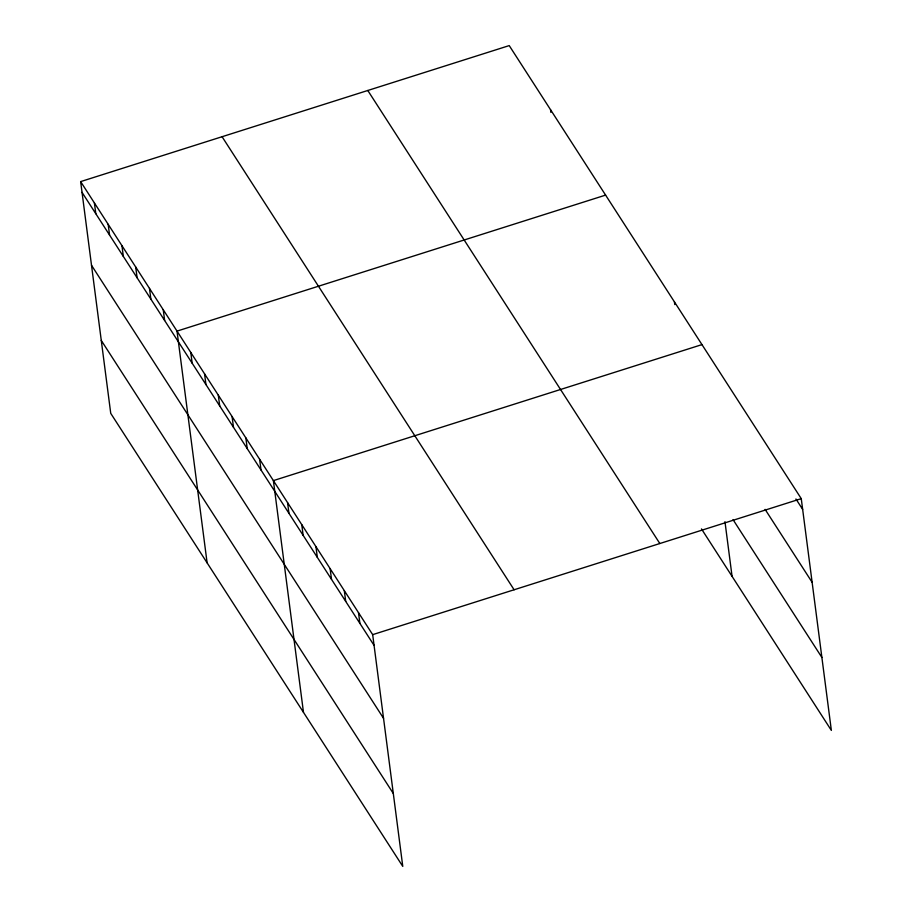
<?xml version="1.0" encoding="UTF-8"?>
<svg xmlns="http://www.w3.org/2000/svg" width="912" height="912" viewBox="0 0 912 912"><rect width="100%" height="100%" fill="white"/><g stroke="black" fill="none" stroke-linecap="round" stroke-linejoin="round"><path stroke-width="1.37" d="M80.644 181.602L372.677 634.649L402.773 866.4L110.74 413.353L80.644 181.602L509.227 45.6L801.26 498.647L831.356 730.398L701.476 528.903M605.591 195.111L177.008 331.113L207.115 562.864M701.966 344.611L273.383 480.613L303.479 712.363M372.677 634.649L801.26 498.647M795.937 498.978L802.663 509.398M765.1 509.363L812.136 582.323M733.043 519.646L821.894 657.472M367.787 90.482L659.832 543.529M222.072 136.72L514.106 589.768M82.034 192.352L374.08 645.4M91.508 265.278L383.542 718.325M101.266 340.427L393.3 793.474M724.96 521.664L732.062 576.361M674.435 301.895L674.777 304.585M550.529 109.679L550.871 112.358M358.496 612.647L359.887 623.398M344.314 590.634L345.705 601.384M330.121 568.632L331.523 579.382M315.94 546.63L317.33 557.38M301.758 524.628L303.149 535.378M287.565 502.615L288.967 513.365M259.612 459.26L261.014 470.011M245.852 437.897L247.243 448.647M232.081 416.545L233.483 427.295M218.31 395.181L219.712 405.931M204.55 373.829L205.941 384.579M190.779 352.465L192.17 363.215M163.248 309.749L164.639 320.5M149.477 288.397L150.868 299.147M135.706 267.034L137.108 277.784M121.946 245.681L123.337 256.432M108.175 224.318L109.565 235.068M94.403 202.966L95.806 213.716"/></g></svg>
